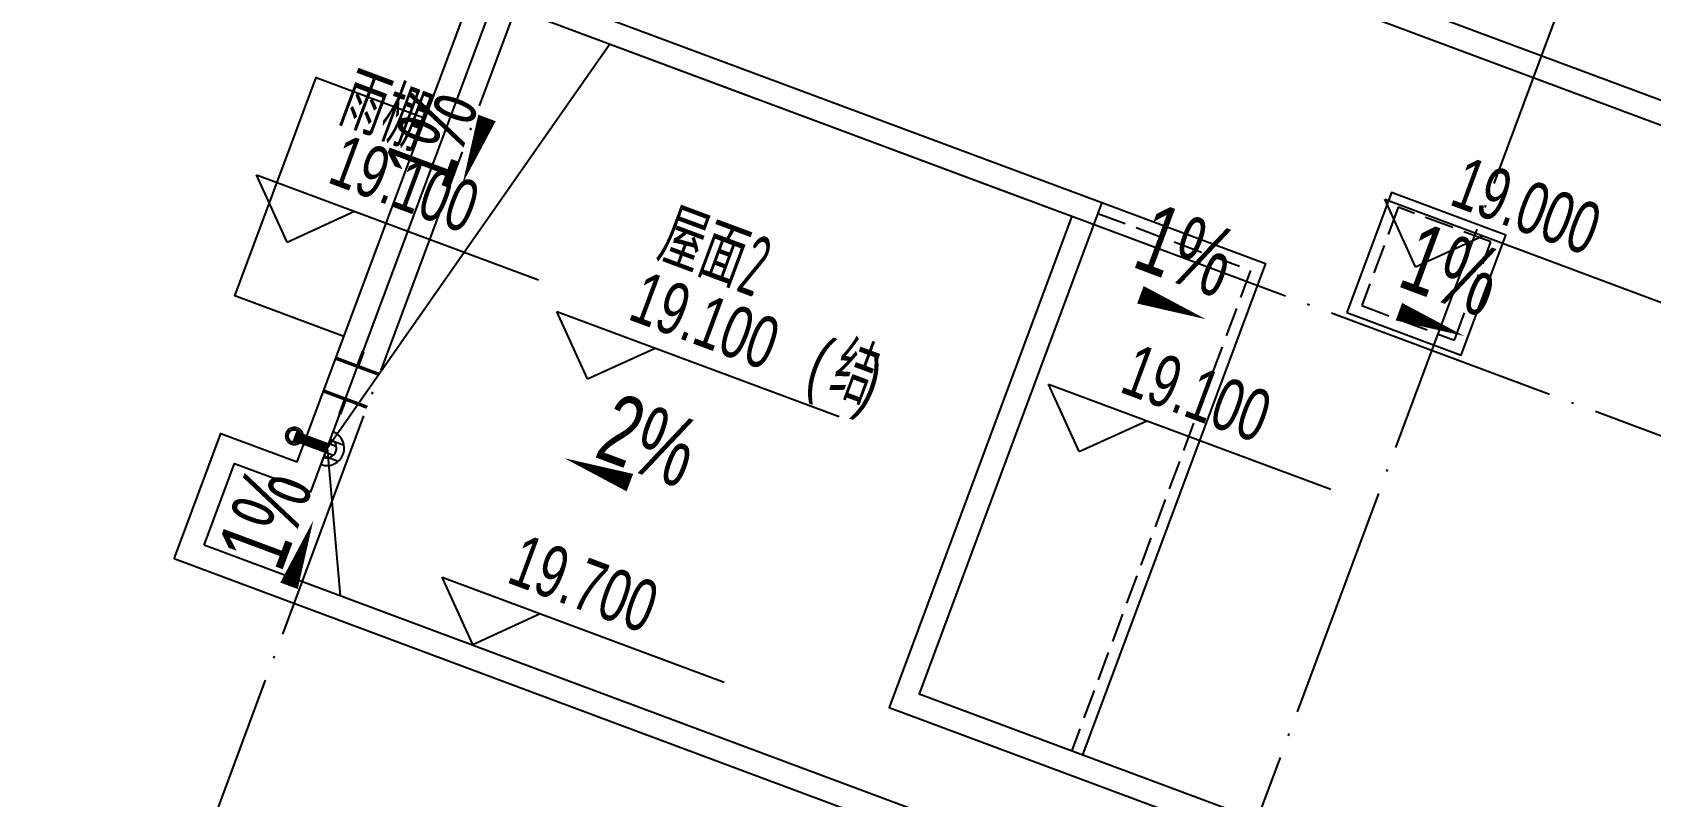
# Model space of a CAD drawing. Header units: millimetres. Extents: x 600121811 to 600690586, y 3472921280 to 3473279938.
# Drawn here: x 600503617 to 600517517, y 3473099739 to 3473106300 of the extents above; entities that cross this region are included whole.
import ezdxf
from ezdxf.enums import TextEntityAlignment as Align

# ---------------------------------------------------------------- set-up
doc = ezdxf.new("R2010")
doc.units = ezdxf.units.MM
doc.header["$LTSCALE"] = 1000
for name, pattern in [('AX-MALL-GIRD-200$0$DOTE', [2.4200000000000004, 2, -0.2, 0.02, -0.2]), ('AX-MALL-WALL-GJ$0$DASH', [0.35, 0.25, -0.1]), ('PX-MALL-PGJ-LG$0$CONTINOUS', [0]), ('PX-MALL-PGJ-LG$0$DASHDOT', [1, 0.5, -0.25, 0, -0.25])]:
    doc.linetypes.add(name, pattern=pattern)
for name, color, linetype in [('AX-MALL-DIM-PGJ$0$A-Anno-Dims', 3, 'CONTINUOUS'), ('AX-MALL-DIM-PGJ$0$A-Anno-Note', 241, 'CONTINUOUS'), ('AX-MALL-DIM-PGJ$0$A-Fixt', 81, 'CONTINUOUS'), ('AX-MALL-GIRD-200$0$A-Grid', 222, 'AX-MALL-GIRD-200$0$DOTE'), ('AX-MALL-GJ-200$0$A-Anno-Note', 241, 'CONTINUOUS'), ('AX-MALL-WALL-GJ$0$A-Anno-Levl', 201, 'CONTINUOUS'), ('AX-MALL-WALL-GJ$0$A-Anno-Note', 241, 'CONTINUOUS'), ('AX-MALL-WALL-GJ$0$A-Detl-Patt', 8, 'CONTINUOUS'), ('AX-MALL-WALL-GJ$0$A-Detl-Thin', 131, 'CONTINUOUS'), ('AX-MALL-WALL-GJ$0$A-SEE', 254, 'CONTINUOUS'), ('PX-MALL-PGJ-LG$0$P-Pipe-Risr', 7, 'CONTINUOUS'), ('PX-MALL-PGJ-LG$0$P-Pipe-Risr-Arch', 6, 'CONTINUOUS'), ('PX-MALL-PGJ-LG$0$P-Pipe-Risr-W100', 6, 'CONTINUOUS'), ('PX-MALL-PGJ-LG$0$P-Pipe-Risr-W50', 6, 'CONTINUOUS'), ('PX-MALL-PGJ-LG$0$P-Stom', 4, 'PX-MALL-PGJ-LG$0$DASHDOT'), ('PX-MALL-PGJ-LG$0$P-Stom-pipe', 4, 'PX-MALL-PGJ-LG$0$CONTINOUS'), ('PX-MALL-PGJ-LG$0$P-Stom-Strn', 120, 'CONTINUOUS'), ('PX-MALL-PGJ-LG$0$P-Stom-Strn-W100', 120, 'CONTINUOUS'), ('PX-MALL-PGJ-LG$0$P-Stom-Strn-W50', 120, 'CONTINUOUS'), ('PX-MALL-PGJ-LG$0$P-Stru', 40, 'CONTINUOUS')]:
    doc.layers.add(name, color=color, linetype=linetype)
doc.styles.add('AX-MALL-DIM-PGJ$0$_TCH_DIM', font='zy_en.shx', dxfattribs={"width": 0.7, "bigfont": 'zy_cn.shx'})
doc.styles.add('AX-MALL-WALL-GJ$0$_TCH_DIM', font='zy_en.shx', dxfattribs={"width": 0.7, "bigfont": 'zy_cn.shx'})
doc.styles.add('AX-MALL-WALL-GJ$0$STANDARD', font='GBENOR', dxfattribs={"bigfont": 'GBCBIG'})
doc.styles.add('PX-MALL-PGJ-LG$0$jzfz', font='jzfz_eng.shx', dxfattribs={"width": 0.6, "bigfont": 'jzfz_cnb.shx'})

# ---------------------------------------------------------------- blocks, each defined once
blk = doc.blocks.new('AX-MALL-GIRD-200')
at = {"layer": 'AX-MALL-GIRD-200$0$A-Grid'}
for p, q in [((600244912.440112, 3473204422.954183), (600602808.4442104, 3473071096.1909)), ((600474509.2264965, 3473017225.236835), (600513238.7654457, 3473121188.963917)), ((600482380.7669296, 3473014292.857049), (600521110.3058789, 3473118256.584131))]:
    blk.add_line(p, q, dxfattribs=at)
blk = doc.blocks.new('AX-MALL-WALL-GJ')
at = {"layer": 'AX-MALL-WALL-GJ$0$A-Anno-Levl'}
for p, q in [((600505805.895524, 3473104499.120716), (600505541.2976329, 3473105077.902157)), ((600505541.2976329, 3473105077.902157), (600507965.1502903, 3473104174.945916)), ((600505805.895524, 3473104499.120716), (600506384.6769648, 3473104763.718607)), ((600515498.4464905, 3473104287.989182), (600515233.8485992, 3473104866.770622)), ((600515233.8485992, 3473104866.770622), (600517657.7012565, 3473103963.814382)), ((600515498.4464905, 3473104287.989182), (600516077.227931, 3473104552.587073)), ((600508386.4358141, 3473103324.79278), (600508121.837923, 3473103903.574221)), ((600508121.837923, 3473103903.574221), (600510545.6905804, 3473103000.61798)), ((600508386.4358141, 3473103324.79278), (600508965.2172546, 3473103589.390671)), ((600512609.7123706, 3473102700.942551), (600512345.1144793, 3473103279.723992)), ((600512345.1144793, 3473103279.723992), (600514768.9671366, 3473102376.767751)), ((600512609.7123706, 3473102700.942551), (600513188.4938114, 3473102965.540442)), ((600507400.6776643, 3473101045.103019), (600507136.0797732, 3473101623.884459)), ((600507136.0797732, 3473101623.884459), (600509559.9324305, 3473100720.928218)), ((600507400.6776643, 3473101045.103019), (600507979.4591048, 3473101309.70091))]:
    blk.add_line(p, q, dxfattribs=at)
at = {"layer": 'AX-MALL-WALL-GJ$0$A-Detl-Patt'}
for points in [[(600352216.1899512, 3473167330.424515), (600571997.1320655, 3473085455.574539, -0.5347978061331552), (600573565.1388661, 3473078817.959502)], [(600352146.3713847, 3473167143.006886), (600571927.3134992, 3473085268.15691, -0.5278000328942359), (600573476.1921773, 3473079017.22843, -0.5278000328942359)]]:
    blk.add_lwpolyline(points, format="xyb", dxfattribs=at)
at = {"layer": 'AX-MALL-WALL-GJ$0$A-Detl-Patt', "linetype": 'AX-MALL-WALL-GJ$0$DASH'}
blk.add_lwpolyline([(600515035.3024768, 3473103954.332047), (600515831.8274016, 3473103657.60314), (600516146.0109501, 3473104500.982472), (600515349.4860252, 3473104797.711379)], close=True, dxfattribs=at)
blk.add_lwpolyline([(600512768.8362824, 3473104745.300436), (600514080.7596884, 3473104256.570471), (600512544.751229, 3473100133.382625)], dxfattribs=at)
at = {"layer": 'AX-MALL-WALL-GJ$0$A-Detl-Thin'}
for points in [[(600504834.0069269, 3473101778.655344), (600505235.4636829, 3473102856.306713), (600505891.425386, 3473102611.94173), (600507462.3431287, 3473106828.838388), (600512803.7455646, 3473104839.009248), (600511232.8278222, 3473100622.112587), (600515168.5980389, 3473099155.922694), (600514767.1412834, 3473098078.271328)], [(600505091.243127, 3473101896.254419), (600505353.062746, 3473102599.070517), (600506009.0244495, 3473102354.705534), (600507579.9421917, 3473106571.602193), (600512546.5093689, 3473104721.410185), (600510975.5916265, 3473100504.513525), (600514911.3618433, 3473099038.323631), (600514649.5422201, 3473098335.507523)], [(600514906.6843789, 3473103895.532515), (600515890.6269331, 3473103528.985042), (600516274.629048, 3473104559.782003), (600515290.6864938, 3473104926.329476)]]:
    blk.add_lwpolyline(points, close=True, dxfattribs=at)
for points in [[(600506292.8821428, 3473103689.593098), (600505355.793995, 3473104038.685929), (600506053.9796573, 3473105912.862222), (600506991.0678053, 3473105563.769392)], [(600512803.7455655, 3473104839.009251), (600514209.3777862, 3473104315.370003), (600512638.4600438, 3473100098.473342)]]:
    blk.add_lwpolyline(points, dxfattribs=at)
at = {"layer": 'AX-MALL-WALL-GJ$0$A-SEE'}
blk.add_blockref('AX-MALL-GIRD-200', (0, 0), dxfattribs=at)
at = {"layer": 'AX-MALL-WALL-GJ$0$A-Anno-Note', "style": 'AX-MALL-WALL-GJ$0$STANDARD'}
for s, p in [('雨棚', (600506217.0943463, 3473105514.195944)), ('屋面', (600508955.984657, 3473104343.788169))]:
    blk.add_text(s, height=506.3829787234042, rotation=339.568161309756, dxfattribs=at).set_placement(p)
at = {"layer": 'AX-MALL-WALL-GJ$0$A-Anno-Note'}
for s, height, rotation, style, width, p in [('19.100', 446.25, 339.5681612504137, 'AX-MALL-WALL-GJ$0$_TCH_DIM', 0.7, (600506138.5524887, 3473105015.637589)), ('19.000', 446.25, 339.5681612504137, 'AX-MALL-WALL-GJ$0$_TCH_DIM', 0.7, (600515775.3467102, 3473104825.277078)), ('2', 525, 339.568161309756, 'AX-MALL-WALL-GJ$0$STANDARD', 0.6, (600509646.8379397, 3473104086.425049)), ('19.100', 446.25, 339.5681612504137, 'AX-MALL-WALL-GJ$0$_TCH_DIM', 0.7, (600508719.0927788, 3473103841.309653)), ('(', 446.25, 339.5681612504137, 'AX-MALL-WALL-GJ$0$_TCH_DIM', 0.7, (600510239.9868405, 3473103274.731986)), ('结', 506.3829787234042, 339.5681612504137, 'AX-MALL-WALL-GJ$0$_TCH_DIM', 0.7, (600510435.135447, 3473103202.033403)), (')', 446.25, 339.5681612504137, 'AX-MALL-WALL-GJ$0$_TCH_DIM', 0.7, (600510676.9340959, 3473103111.956311)), ('19.100', 446.25, 339.5681612504137, 'AX-MALL-WALL-GJ$0$_TCH_DIM', 0.7, (600512942.369335, 3473103217.459424)), ('19.700', 446.25, 339.5681612504137, 'AX-MALL-WALL-GJ$0$_TCH_DIM', 0.7, (600507677.5778842, 3473101582.390914))]:
    blk.add_text(s, height=height, rotation=rotation, dxfattribs=dict(at, style=style, width=width)).set_placement(p)
blk = doc.blocks.new('PX-MALL-PGJ-LG$0$A$C48A01704')
at = {"layer": 'PX-MALL-PGJ-LG$0$P-Stom-Strn-W100', "ltscale": 0.7}
for p, q in [((0, 150), (0, -150)), ((-127.5497024716969, 73.83302595079476), (0, 73.83302595079476)), ((-127.5497024716969, -73.83302595079658), (0, -73.83302595079658))]:
    blk.add_line(p, q, dxfattribs=at)
blk.add_arc((3.056681682595809, -1.818989403545856e-12), 150.0311411104683, 91.16740482469793, 268.8325951753021, dxfattribs=at)
blk = doc.blocks.new('PX-MALL-PGJ-LG$0$A$C00A74F81')
at = {"layer": 'PX-MALL-PGJ-LG$0$P-Stom-Strn-W50', "ltscale": 0.7}
for p, q in [((-70.1523363594315, 40.60816427293685), (0, 40.60816427293685)), ((0, 82.5), (0, -82.5)), ((-70.1523363594315, -40.60816427293776), (0, -40.60816427293776))]:
    blk.add_line(p, q, dxfattribs=at)
blk.add_arc((1.681174925426603, -9.094947017729282e-13), 82.51712761075758, 91.16740482469793, 268.8325951753021, dxfattribs=at)
blk = doc.blocks.new('PX-MALL-PGJ-LG$0$P-Stom-Ysd-Cp')
at = {"layer": 'PX-MALL-PGJ-LG$0$P-Stom-Strn-W100', "ltscale": 0.7}
blk.add_blockref('PX-MALL-PGJ-LG$0$A$C48A01704', (0, 0), dxfattribs=at)
at = {"layer": 'PX-MALL-PGJ-LG$0$P-Stom-Strn-W50'}
blk.add_blockref('PX-MALL-PGJ-LG$0$A$C00A74F81', (0, 0), dxfattribs=at)
blk = doc.blocks.new('PX-MALL-PGJ-LG$0$P-Risr')
at = {"layer": 'PX-MALL-PGJ-LG$0$P-Pipe-Risr-W50'}
h = blk.add_hatch(color=0, dxfattribs=at)
edge = h.paths.add_edge_path()
edge.add_ellipse((0, 0), major_axis=(47.05795628796547, 47.05795628796547), ratio=0.9999999999999695, start_angle=225.0000000000009, end_angle=405.0000000000009, ccw=False)
edge.add_ellipse((0, 0), major_axis=(47.05795628796764, 47.05795628796764), ratio=0.9999999999998785, start_angle=133.9675974886221, end_angle=225.0000000000035, ccw=False)
edge.add_line((-66.53919663240958, 1.199087783927098), (-54.4367953546693, 1.199087783927098))
edge.add_ellipse((0, 0), major_axis=(-38.50196423560672, 38.50196423560672), ratio=0.9999999999999859, start_angle=43.73814098242129, end_angle=134.9999999999996)
edge.add_ellipse((0, 0), major_axis=(38.50196423561096, 38.50196423561096), ratio=0.9999999999998216, start_angle=225.0000000000051, end_angle=405.0000000000051)
edge.add_ellipse((0, 0), major_axis=(38.50196423560679, 38.50196423560679), ratio=0.9999999999999831, start_angle=45.00000000000048, end_angle=133.7381409824204)
edge.add_line((-54.43679535467527, 1.199087783927098), (-66.53919663241555, 1.199087783927098))
edge.add_ellipse((0, 0), major_axis=(-47.05795628796762, 47.05795628796762), ratio=0.9999999999998742, start_angle=-45.00000000000358, end_angle=43.967597488629224, ccw=False)
at = {"layer": 'PX-MALL-PGJ-LG$0$P-Pipe-Risr-Arch', "ltscale": 0.7}
blk.add_circle((0, 0), 59.29000000000001, dxfattribs=at)
at = {"layer": 'PX-MALL-PGJ-LG$0$P-Pipe-Risr-W100', "color": 0, "const_width": 15}
blk.add_lwpolyline([(-75, 0, 1), (75, 0, 1)], format="xyb", close=True, dxfattribs=at)
at = {"layer": 'PX-MALL-PGJ-LG$0$P-Pipe-Risr-W50'}
blk.add_circle((0, 0), 54.45000000000001, dxfattribs=at)
at = {"layer": 'PX-MALL-PGJ-LG$0$P-Pipe-Risr', "style": 'PX-MALL-PGJ-LG$0$jzfz', "width": 0.6, "flags": 1}
for tag, p in [('SYS-MARK', (0.3310501334344735, -45.65933377496549)), ('RANGE', (0.3337570973526454, -45.67887874227017))]:
    blk.add_attdef(tag, text='', height=0.015625, dxfattribs=at).set_placement(p, align=Align.MIDDLE)
blk = doc.blocks.new('PX-MALL-PGJ-LG$0$fstg')
at = {"layer": 'PX-MALL-PGJ-LG$0$P-Stru', "ltscale": 0.7, "const_width": 30}
for points in [[(5.820766091346741e-11, 150.0000000001164), (5.820766091346741e-11, 286.5484393091174)], [(-199.9999999999418, 150.0000000002328), (200.0000000000582, 150)], [(200.0000000000582, -149.9999999998836), (-199.9999999999418, -149.9999999997672)], [(5.820766091346741e-11, -150.0000000001164), (5.820766091346741e-11, -286.5484393091174)]]:
    blk.add_lwpolyline(points, dxfattribs=at)
blk = doc.blocks.new('PX-MALL-PGJ-LG')
at = {"layer": 'PX-MALL-PGJ-LG$0$P-Stom', "const_width": 89.99999999999999}
blk.add_lwpolyline([(600506148.6615947, 3473102729.540828), (600505867.5351511, 3473102834.268678)], dxfattribs=at)
at = {"layer": 'PX-MALL-PGJ-LG$0$P-Stom-pipe', "ltscale": 0.7, "rotation": 69.56816123359188}
blk.add_blockref('PX-MALL-PGJ-LG$0$P-Risr', (600505867.5351511, 3473102834.268678), dxfattribs=at)
at = {"layer": 'PX-MALL-PGJ-LG$0$P-Stom-Strn', "rotation": 159.568161233592}
blk.add_blockref('PX-MALL-PGJ-LG$0$P-Stom-Ysd-Cp', (600506148.6615947, 3473102729.540828), dxfattribs=at)
at = {"layer": 'PX-MALL-PGJ-LG$0$P-Stru', "rotation": 159.5681611273646}
blk.add_blockref('PX-MALL-PGJ-LG$0$fstg', (600506358.1172924, 3473103291.793717), dxfattribs=at)
blk = doc.blocks.new('AX-MALL-DIM-PGJ')
at = {"layer": 'AX-MALL-DIM-PGJ$0$A-Anno-Dims'}
for points in [[(600507464.3275611, 3473105410.528358, 0, 0, 0), (600507312.3092767, 3473105002.457726, 0, 160, 0), (600507521.7649757, 3473105564.710615, 0, 0, 0)], [(600512891.037372, 3473104137.353059, 0, 0, 0), (600513696.7591034, 3473103837.198072, 0, 160, 0), (600513134.5062153, 3473104046.653771, 0, 0, 0)], [(600515227.1056647, 3473103949.581385, 0, 0, 0), (600515917.2079037, 3473103692.49805, 0, 160, 0), (600515354.9550159, 3473103901.95375, 0, 0, 0)], [(600509311.0821744, 3473102224.943254, 0, 0, 0), (600508186.679339, 3473102643.816304, 0, 160, 0), (600508748.9322271, 3473102434.360605, 0, 0, 0)], [(600505896.9896019, 3473101752.732415, 0, 0, 0), (600506030.3374426, 3473102110.684998, 0, 160, 0), (600505820.8817436, 3473101548.43211, 0, 0, 0)]]:
    blk.add_lwpolyline(points, format="xyseb", dxfattribs=at)
at = {"layer": 'AX-MALL-DIM-PGJ$0$A-Fixt'}
for p, q in [((600506148.6615949, 3473102729.540828), (600508575.9364046, 3473106200.565125)), ((600506148.6615946, 3473102729.540828), (600506259.2664696, 3473101461.131437))]:
    blk.add_line(p, q, dxfattribs=at)
at = {"layer": 'AX-MALL-DIM-PGJ$0$A-Anno-Note', "style": 'AX-MALL-DIM-PGJ$0$_TCH_DIM', "width": 0.7}
for s, rotation, p in [('1%', 69.56816130963232, (600507176.8134289, 3473104925.482348)), ('1%', 339.5681613055145, (600513047.8317356, 3473104292.583079)), ('1%', 339.5681612567173, (600515326.0902824, 3473104126.34723)), ('2%', 339.5681613016039, (600508430.698899, 3473102659.732118)), ('1%', 69.5681612969905, (600505752.1585321, 3473101650.698012))]:
    blk.add_text(s, height=595, rotation=rotation, dxfattribs=at).set_placement(p)

msp = doc.modelspace()

# ---------------------------------------------------------------- block references
at = {"layer": 'AX-MALL-GJ-200$0$A-Anno-Note'}
for name in ['AX-MALL-WALL-GJ', 'PX-MALL-PGJ-LG', 'AX-MALL-DIM-PGJ']:
    msp.add_blockref(name, (0, 0), dxfattribs=at)

doc.saveas('drawing.dxf')
